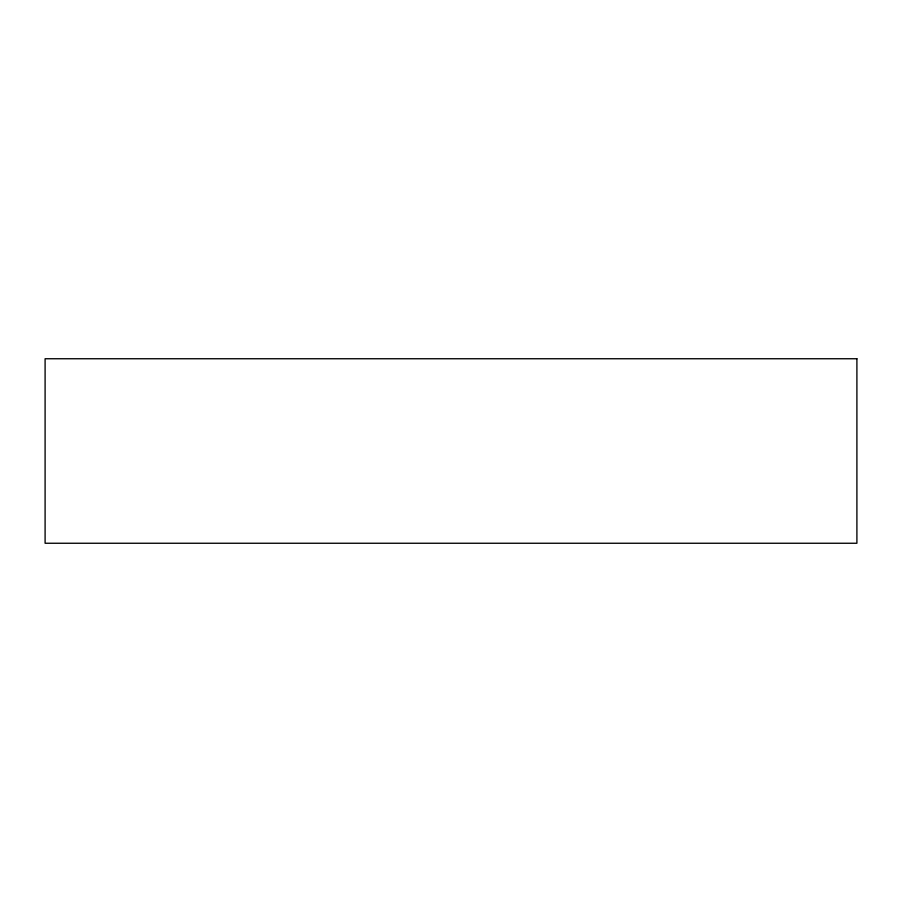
<?xml version="1.0" encoding="UTF-8"?>
<svg xmlns="http://www.w3.org/2000/svg" width="902" height="902" viewBox="0 0 902 902"><rect width="100%" height="100%" fill="white"/><g stroke="black" fill="none" stroke-linecap="round" stroke-linejoin="round"><path stroke-width="1.35" d="M856.9 358.748L45.1 358.748L45.1 543.252L856.9 543.252L856.9 358.748"/></g></svg>
